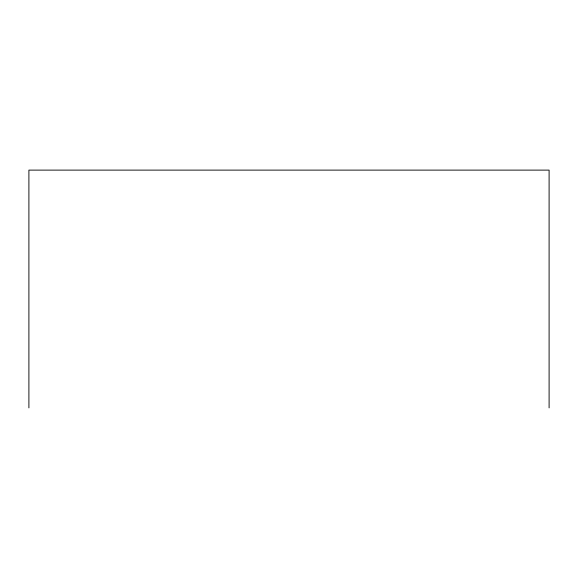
<?xml version="1.0" encoding="UTF-8"?>
<svg xmlns="http://www.w3.org/2000/svg" width="578" height="578" viewBox="0 0 578 578"><rect width="100%" height="100%" fill="white"/><g stroke="black" fill="none" stroke-linecap="round" stroke-linejoin="round"><path stroke-width="0.87" d="M549.1 407.887L549.1 170.113L28.9 170.113L28.9 407.887"/></g></svg>
